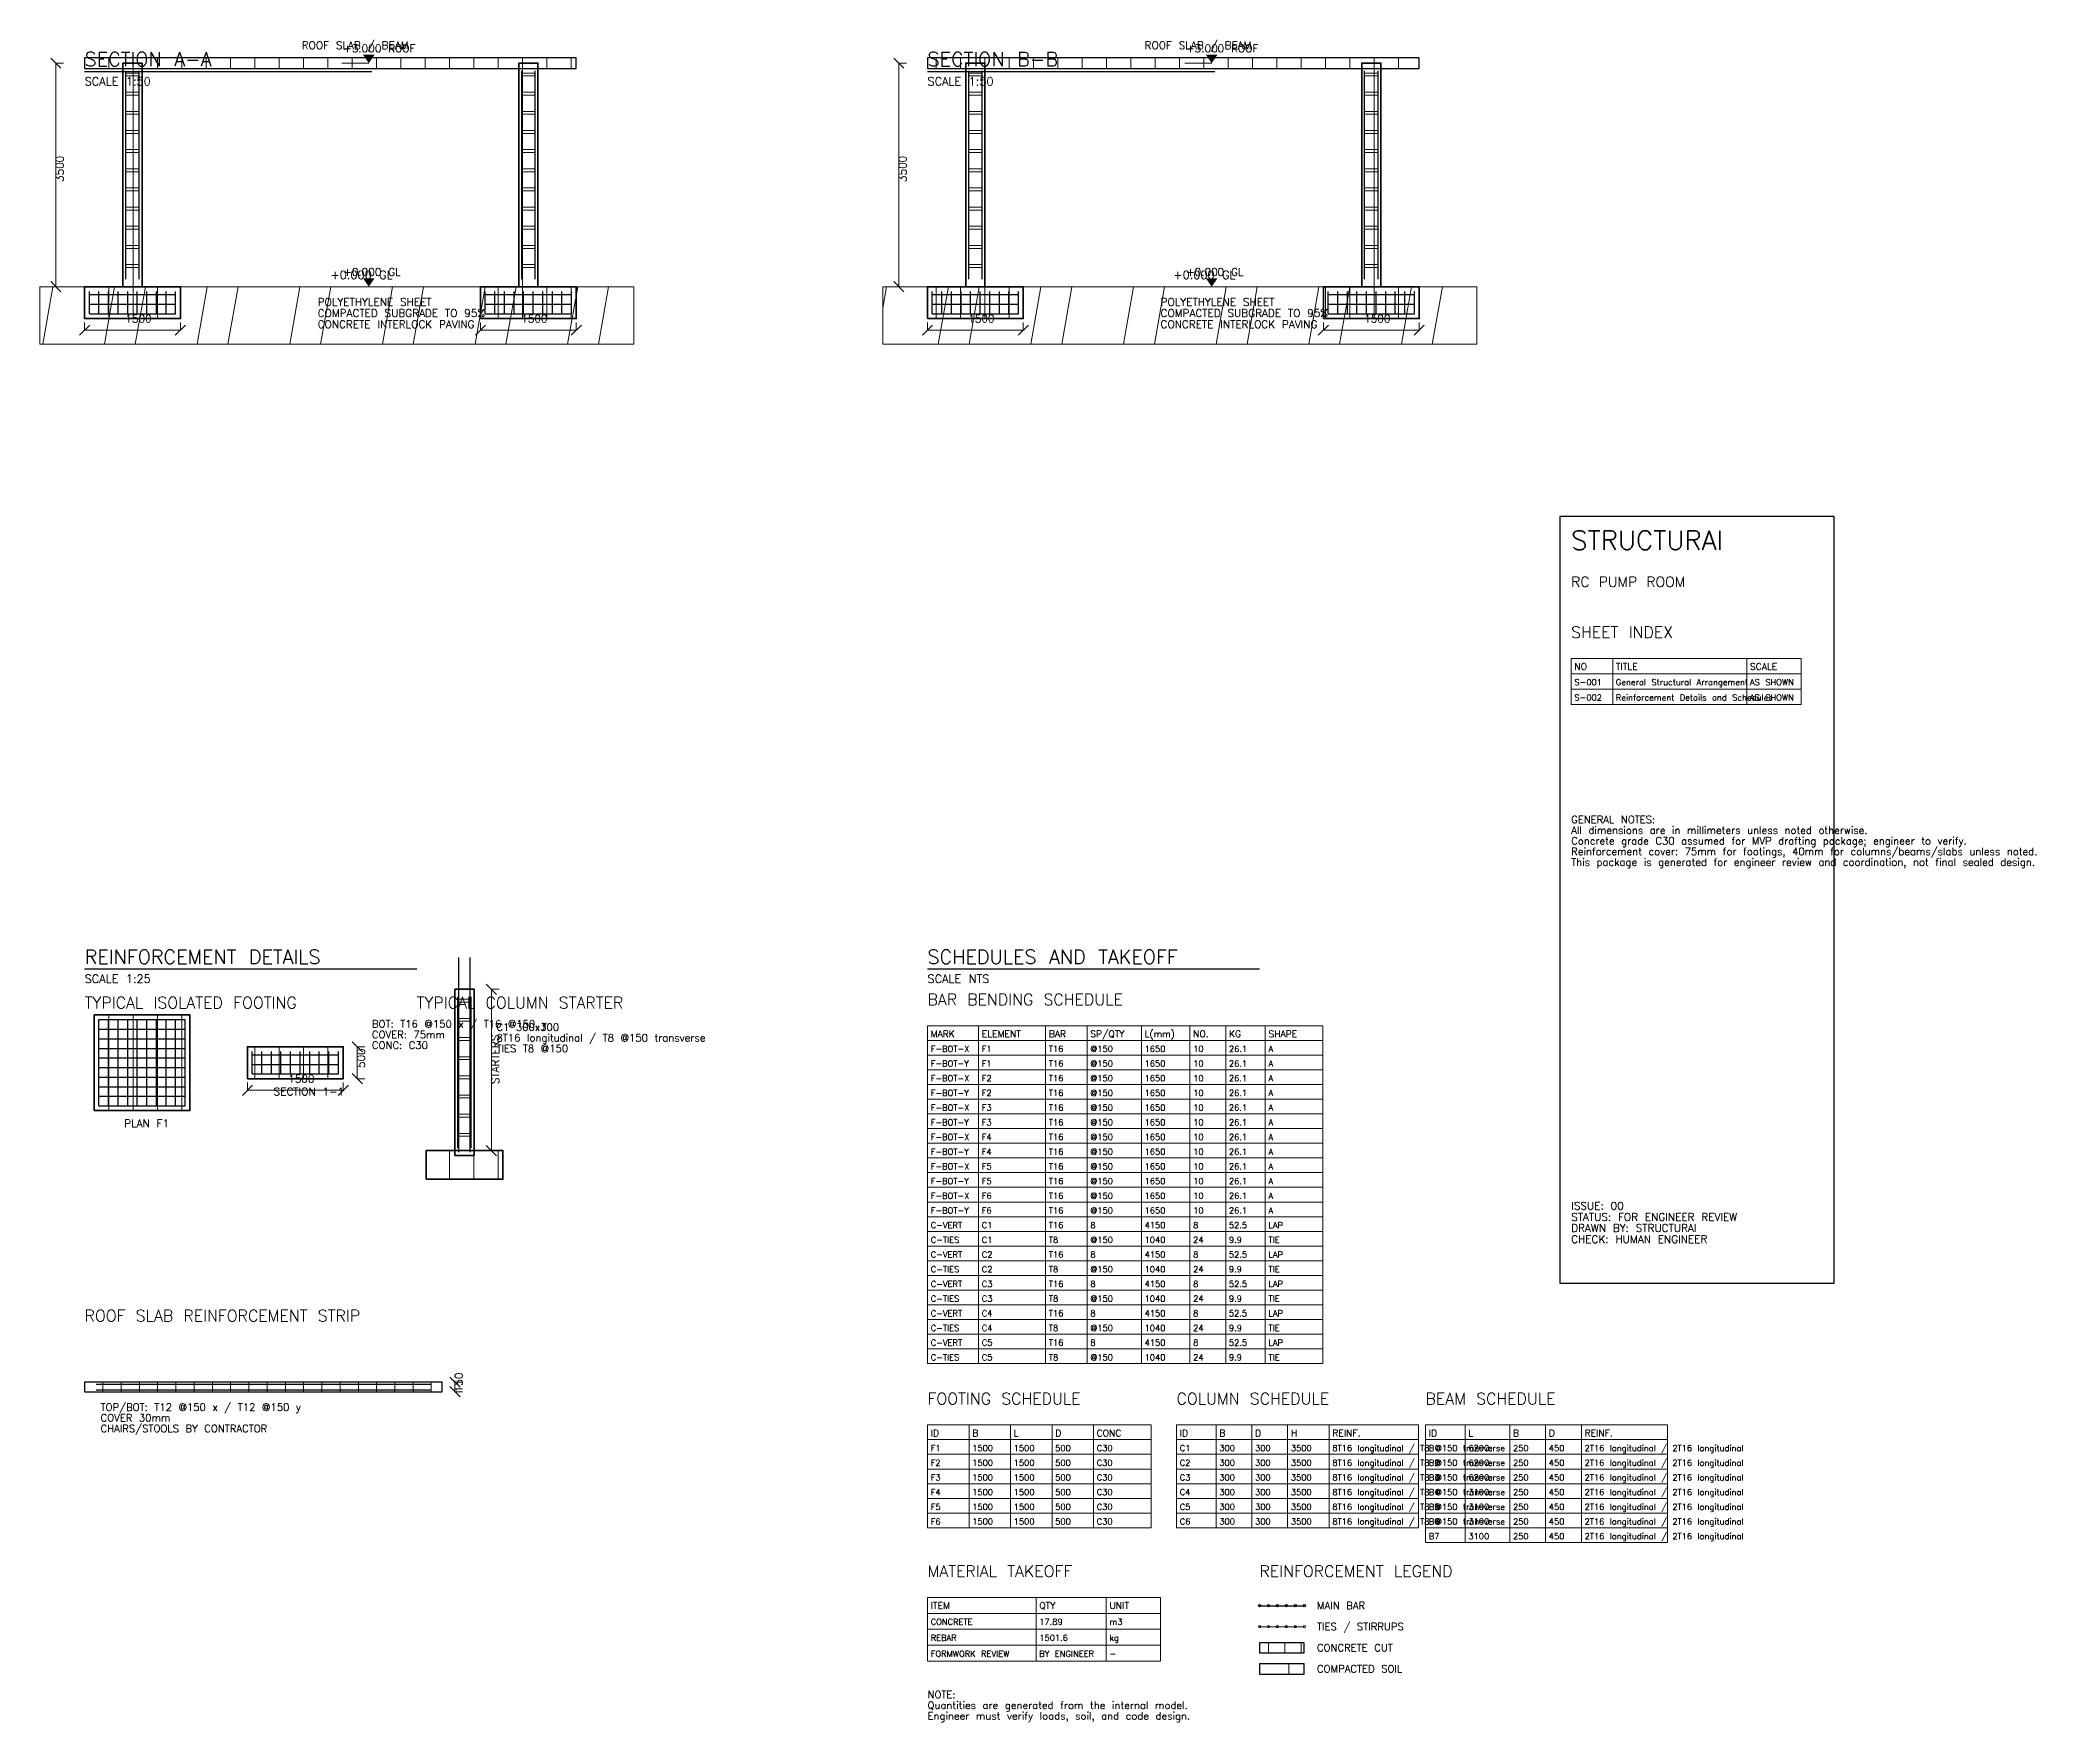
# Model space of a CAD drawing. Header units: millimetres. Extents: x -1230 to 30560, y -36272 to 11660.
# Drawn here: x -700 to 30560, y -36272 to -9937 of the extents above; entities that cross this region are included whole.
import ezdxf

# ---------------------------------------------------------------- set-up
doc = ezdxf.new("R2010")
doc.units = ezdxf.units.MM
for name, color, linetype, lineweight in [('SAI-A-BORDER', 7, 'Continuous', 25), ('SAI-A-DIMS', 6, 'Continuous', 13), ('SAI-A-TEXT', 4, 'Continuous', 13), ('SAI-A-TITLE', 6, 'Continuous', 30), ('SAI-H-CONCRETE', 8, 'Continuous', 13), ('SAI-H-SOIL', 8, 'Continuous', 13), ('SAI-S-CONCRETE-CUT', 1, 'Continuous', 40), ('SAI-S-FOOTING', 2, 'Continuous', 35), ('SAI-S-REBAR', 1, 'Continuous', 25), ('SAI-S-SLAB', 4, 'Continuous', 25), ('SAI-S-TIES', 3, 'Continuous', 20), ('SAI-SCHEDULE', 4, 'Continuous', 13), ('SAI-X-REFERENCE', 9, 'Continuous', 13)]:
    doc.layers.add(name, color=color, linetype=linetype, lineweight=lineweight)
doc.styles.add('SAI-STANDARD', font='txt.shx')

msp = doc.modelspace()

# ---------------------------------------------------------------- hatches: boundary and pattern name
at = {"layer": 'SAI-A-TEXT'}
h = msp.add_hatch(color=4, dxfattribs=at)
h.dxf.hatch_style = 1
h.paths.add_polyline_path([(4450, -10300), (4540, -10170), (4360, -10170)])
h = msp.add_hatch(color=4, dxfattribs=at)
h.dxf.hatch_style = 1
h.paths.add_polyline_path([(17650, -10300), (17740, -10170), (17560, -10170)])
h = msp.add_hatch(color=4, dxfattribs=at)
h.dxf.hatch_style = 1
h.paths.add_polyline_path([(4450, -13800), (4540, -13670), (4360, -13670)])
h = msp.add_hatch(color=4, dxfattribs=at)
h.dxf.hatch_style = 1
h.paths.add_polyline_path([(17650, -13800), (17740, -13670), (17560, -13670)])
at = {"layer": 'SAI-H-CONCRETE'}
h = msp.add_hatch(dxfattribs=at)
h.set_pattern_fill('ANSI31', scale=120, angle=45)
h.paths.add_polyline_path([(0, -10385), (7700, -10385), (7700, -10215), (0, -10215)])
h = msp.add_hatch(dxfattribs=at)
h.set_pattern_fill('ANSI31', scale=120, angle=45)
h.paths.add_polyline_path([(600, -13800), (900, -13800), (900, -10300), (600, -10300)])
h = msp.add_hatch(dxfattribs=at)
h.set_pattern_fill('ANSI31', scale=120, angle=45)
h.paths.add_polyline_path([(6800, -13800), (7100, -13800), (7100, -10300), (6800, -10300)])
h = msp.add_hatch(dxfattribs=at)
h.set_pattern_fill('ANSI31', scale=120, angle=45)
h.paths.add_polyline_path([(13200, -10385), (20900, -10385), (20900, -10215), (13200, -10215)])
h = msp.add_hatch(dxfattribs=at)
h.set_pattern_fill('ANSI31', scale=120, angle=45)
h.paths.add_polyline_path([(13800, -13800), (14100, -13800), (14100, -10300), (13800, -10300)])
h = msp.add_hatch(dxfattribs=at)
h.set_pattern_fill('ANSI31', scale=120, angle=45)
h.paths.add_polyline_path([(20000, -13800), (20300, -13800), (20300, -10300), (20000, -10300)])
h = msp.add_hatch(dxfattribs=at)
h.set_pattern_fill('ANSI31', scale=120, angle=45)
h.paths.add_polyline_path([(0, -14300), (1500, -14300), (1500, -13800), (0, -13800)])
h = msp.add_hatch(dxfattribs=at)
h.set_pattern_fill('ANSI31', scale=120, angle=45)
h.paths.add_polyline_path([(6200, -14300), (7700, -14300), (7700, -13800), (6200, -13800)])
h = msp.add_hatch(dxfattribs=at)
h.set_pattern_fill('ANSI31', scale=120, angle=45)
h.paths.add_polyline_path([(13200, -14300), (14700, -14300), (14700, -13800), (13200, -13800)])
h = msp.add_hatch(dxfattribs=at)
h.set_pattern_fill('ANSI31', scale=120, angle=45)
h.paths.add_polyline_path([(19400, -14300), (20900, -14300), (20900, -13800), (19400, -13800)])
h = msp.add_hatch(dxfattribs=at)
h.set_pattern_fill('ANSI31', scale=120, angle=45)
h.paths.add_polyline_path([(5800, -27400), (6100, -27400), (6100, -24800), (5800, -24800)])
h = msp.add_hatch(dxfattribs=at)
h.set_pattern_fill('ANSI31', scale=120, angle=45)
h.paths.add_polyline_path([(150, -26700), (1650, -26700), (1650, -25200), (150, -25200)])
h = msp.add_hatch(dxfattribs=at)
h.set_pattern_fill('ANSI31', scale=120, angle=45)
h.paths.add_polyline_path([(2550, -26200), (4050, -26200), (4050, -25700), (2550, -25700)])
h = msp.add_hatch(dxfattribs=at)
h.set_pattern_fill('ANSI31', scale=120, angle=45)
h.paths.add_polyline_path([(5350, -27775), (6550, -27775), (6550, -27325), (5350, -27325)])
h = msp.add_hatch(dxfattribs=at)
h.set_pattern_fill('ANSI31', scale=90, angle=45)
h.paths.add_polyline_path([(0, -31100), (5600, -31100), (5600, -30950), (0, -30950)])
h = msp.add_hatch(dxfattribs=at)
h.set_pattern_fill('ANSI31', scale=80, angle=45)
h.paths.add_polyline_path([(18400, -35190), (19100, -35190), (19100, -35030), (18400, -35030)])
at = {"layer": 'SAI-H-SOIL'}
h = msp.add_hatch(dxfattribs=at)
h.set_pattern_fill('ANSI32', scale=150, angle=35)
h.paths.add_polyline_path([(-700, -14700), (8600, -14700), (8600, -13800), (-700, -13800)])
h = msp.add_hatch(dxfattribs=at)
h.set_pattern_fill('ANSI32', scale=150, angle=35)
h.paths.add_polyline_path([(12500, -14700), (21800, -14700), (21800, -13800), (12500, -13800)])
h = msp.add_hatch(dxfattribs=at)
h.set_pattern_fill('ANSI32', scale=90, angle=45)
h.paths.add_polyline_path([(18400, -35520), (19100, -35520), (19100, -35360), (18400, -35360)])

# ---------------------------------------------------------------- linework, layer by layer
at = {"layer": 'SAI-A-BORDER'}
for points in [[(23100, -29400), (27400, -29400), (27400, -17400), (23100, -17400), (23100, -29400)], [(18400, -35190), (19100, -35190), (19100, -35030), (18400, -35030), (18400, -35190)], [(18400, -35520), (19100, -35520), (19100, -35360), (18400, -35360), (18400, -35520)]]:
    msp.add_lwpolyline(points, dxfattribs=at)
at = {"layer": 'SAI-A-DIMS'}
for p, q in [((-530, -10220), (-370, -10380)), ((-450, -13800), (-450, -10300)), ((-450, -10300), (-330, -10300)), ((12670, -10220), (12830, -10380)), ((12750, -13800), (12750, -10300)), ((12750, -10300), (12870, -10300)), ((-530, -13720), (-370, -13880)), ((12670, -13720), (12830, -13880)), ((-450, -13800), (-330, -13800)), ((12750, -13800), (12870, -13800)), ((0, -14480), (0, -14360)), ((1500, -14480), (1500, -14360)), ((6200, -14480), (6200, -14360)), ((7700, -14480), (7700, -14360)), ((13200, -14480), (13200, -14360)), ((14700, -14480), (14700, -14360)), ((19400, -14480), (19400, -14360)), ((20900, -14480), (20900, -14360)), ((-80, -14560), (80, -14400)), ((0, -14480), (1500, -14480)), ((1420, -14560), (1580, -14400)), ((6120, -14560), (6280, -14400)), ((6200, -14480), (7700, -14480)), ((7620, -14560), (7780, -14400)), ((13120, -14560), (13280, -14400)), ((13200, -14480), (14700, -14480)), ((14620, -14560), (14780, -14400)), ((19320, -14560), (19480, -14400)), ((19400, -14480), (20900, -14480)), ((20820, -14560), (20980, -14400)), ((6290, -24720), (6450, -24880)), ((6370, -27325), (6370, -24800)), ((6370, -24800), (6490, -24800)), ((4190, -25620), (4350, -25780)), ((4270, -26200), (4270, -25700)), ((4270, -25700), (4390, -25700)), ((4190, -26120), (4350, -26280)), ((4270, -26200), (4390, -26200)), ((2470, -26460), (2630, -26300)), ((2550, -26380), (2550, -26260)), ((2550, -26380), (4050, -26380)), ((3970, -26460), (4130, -26300)), ((4050, -26380), (4050, -26260)), ((6290, -27245), (6450, -27405)), ((6370, -27325), (6490, -27325)), ((5720, -30870), (5880, -31030)), ((5720, -31020), (5880, -31180)), ((5800, -31100), (5800, -30950)), ((5800, -30950), (5920, -30950)), ((5800, -31100), (5920, -31100))]:
    msp.add_line(p, q, dxfattribs=at)
at = {"layer": 'SAI-A-TEXT'}
for p, q in [((4030, -10300), (4450, -10300)), ((17230, -10300), (17650, -10300)), ((-700, -13800), (8600, -13800)), ((4030, -13800), (4450, -13800)), ((12500, -13800), (21800, -13800)), ((17230, -13800), (17650, -13800))]:
    msp.add_line(p, q, dxfattribs=at)
at = {"layer": 'SAI-A-TITLE'}
for p, q in [((0, -10430), (4500, -10430)), ((13200, -10430), (17700, -10430)), ((0, -24480), (5200, -24480)), ((13200, -24480), (18400, -24480))]:
    msp.add_line(p, q, dxfattribs=at)
at = {"layer": 'SAI-S-CONCRETE-CUT'}
for points in [[(600, -13800), (900, -13800), (900, -10300), (600, -10300), (600, -13800)], [(6800, -13800), (7100, -13800), (7100, -10300), (6800, -10300), (6800, -13800)], [(13800, -13800), (14100, -13800), (14100, -10300), (13800, -10300), (13800, -13800)], [(20000, -13800), (20300, -13800), (20300, -10300), (20000, -10300), (20000, -13800)], [(5800, -27400), (6100, -27400), (6100, -24800), (5800, -24800), (5800, -27400)]]:
    msp.add_lwpolyline(points, dxfattribs=at)
at = {"layer": 'SAI-S-FOOTING'}
for points in [[(0, -14300), (1500, -14300), (1500, -13800), (0, -13800), (0, -14300)], [(6200, -14300), (7700, -14300), (7700, -13800), (6200, -13800), (6200, -14300)], [(13200, -14300), (14700, -14300), (14700, -13800), (13200, -13800), (13200, -14300)], [(19400, -14300), (20900, -14300), (20900, -13800), (19400, -13800), (19400, -14300)], [(150, -26700), (1650, -26700), (1650, -25200), (150, -25200), (150, -26700)], [(2550, -26200), (4050, -26200), (4050, -25700), (2550, -25700), (2550, -26200)], [(5350, -27775), (6550, -27775), (6550, -27325), (5350, -27325), (5350, -27775)]]:
    msp.add_lwpolyline(points, dxfattribs=at)
at = {"layer": 'SAI-S-REBAR'}
for p, q in [((645, -13680), (645, -10420)), ((855, -13680), (855, -10420)), ((6845, -13680), (6845, -10420)), ((7055, -13680), (7055, -10420)), ((13845, -13680), (13845, -10420)), ((14055, -13680), (14055, -10420)), ((20045, -13680), (20045, -10420)), ((20255, -13680), (20255, -10420)), ((75, -14225), (75, -13875)), ((75, -13925), (1425, -13925)), ((225, -14225), (225, -13875)), ((375, -14225), (375, -13875)), ((525, -14225), (525, -13875)), ((675, -14225), (675, -13875)), ((825, -14225), (825, -13875)), ((975, -14225), (975, -13875)), ((1125, -14225), (1125, -13875)), ((1275, -14225), (1275, -13875)), ((1425, -14225), (1425, -13875)), ((6275, -14225), (6275, -13875)), ((6275, -13925), (7625, -13925)), ((6425, -14225), (6425, -13875)), ((6575, -14225), (6575, -13875)), ((6725, -14225), (6725, -13875)), ((6875, -14225), (6875, -13875)), ((7025, -14225), (7025, -13875)), ((7175, -14225), (7175, -13875)), ((7325, -14225), (7325, -13875)), ((7475, -14225), (7475, -13875)), ((7625, -14225), (7625, -13875)), ((13275, -14225), (13275, -13875)), ((13275, -13925), (14625, -13925)), ((13425, -14225), (13425, -13875)), ((13575, -14225), (13575, -13875)), ((13725, -14225), (13725, -13875)), ((13875, -14225), (13875, -13875)), ((14025, -14225), (14025, -13875)), ((14175, -14225), (14175, -13875)), ((14325, -14225), (14325, -13875)), ((14475, -14225), (14475, -13875)), ((14625, -14225), (14625, -13875)), ((19475, -14225), (19475, -13875)), ((19475, -13925), (20825, -13925)), ((19625, -14225), (19625, -13875)), ((19775, -14225), (19775, -13875)), ((19925, -14225), (19925, -13875)), ((20075, -14225), (20075, -13875)), ((20225, -14225), (20225, -13875)), ((20375, -14225), (20375, -13875)), ((20525, -14225), (20525, -13875)), ((20675, -14225), (20675, -13875)), ((20825, -14225), (20825, -13875)), ((75, -14075), (1425, -14075)), ((75, -14225), (1425, -14225)), ((6275, -14075), (7625, -14075)), ((6275, -14225), (7625, -14225)), ((13275, -14075), (14625, -14075)), ((13275, -14225), (14625, -14225)), ((19475, -14075), (20825, -14075)), ((19475, -14225), (20825, -14225)), ((5860, -27350), (5860, -24300)), ((6040, -27350), (6040, -24300)), ((5845, -27280), (5845, -24920)), ((6055, -27280), (6055, -24920)), ((225, -25275), (1575, -25275)), ((225, -26625), (225, -25275)), ((375, -26625), (375, -25275)), ((525, -26625), (525, -25275)), ((675, -26625), (675, -25275)), ((825, -26625), (825, -25275)), ((975, -26625), (975, -25275)), ((1125, -26625), (1125, -25275)), ((1275, -26625), (1275, -25275)), ((1425, -26625), (1425, -25275)), ((1575, -26625), (1575, -25275)), ((225, -25425), (1575, -25425)), ((225, -25575), (1575, -25575)), ((225, -25725), (1575, -25725)), ((225, -25875), (1575, -25875)), ((2625, -26125), (2625, -25775)), ((2625, -25825), (3975, -25825)), ((2775, -26125), (2775, -25775)), ((2925, -26125), (2925, -25775)), ((3075, -26125), (3075, -25775)), ((3225, -26125), (3225, -25775)), ((3375, -26125), (3375, -25775)), ((3525, -26125), (3525, -25775)), ((3675, -26125), (3675, -25775)), ((3825, -26125), (3825, -25775)), ((3975, -26125), (3975, -25775)), ((225, -26025), (1575, -26025)), ((225, -26175), (1575, -26175)), ((2625, -25975), (3975, -25975)), ((2625, -26125), (3975, -26125)), ((225, -26325), (1575, -26325)), ((225, -26475), (1575, -26475)), ((225, -26625), (1575, -26625)), ((180, -30980), (5420, -30980)), ((180, -31070), (5420, -31070)), ((18400, -34450), (19100, -34450))]:
    msp.add_line(p, q, dxfattribs=at)
for centre in [(18400, -34450), (18540, -34450), (18680, -34450), (18820, -34450), (18960, -34450), (19100, -34450)]:
    msp.add_circle(centre, 18, dxfattribs=at)
at = {"layer": 'SAI-S-SLAB'}
for points in [[(0, -10385), (7700, -10385), (7700, -10215), (0, -10215), (0, -10385)], [(13200, -10385), (20900, -10385), (20900, -10215), (13200, -10215), (13200, -10385)], [(0, -31100), (5600, -31100), (5600, -30950), (0, -30950), (0, -31100)]]:
    msp.add_lwpolyline(points, dxfattribs=at)
at = {"layer": 'SAI-S-TIES'}
msp.add_line((18400, -34780), (19100, -34780), dxfattribs=at)
for points in [[(645, -10500), (855, -10500), (855, -10455), (645, -10455), (645, -10500)], [(6845, -10500), (7055, -10500), (7055, -10455), (6845, -10455), (6845, -10500)], [(13845, -10500), (14055, -10500), (14055, -10455), (13845, -10455), (13845, -10500)], [(20045, -10500), (20255, -10500), (20255, -10455), (20045, -10455), (20045, -10500)], [(645, -10800), (855, -10800), (855, -10755), (645, -10755), (645, -10800)], [(6845, -10800), (7055, -10800), (7055, -10755), (6845, -10755), (6845, -10800)], [(13845, -10800), (14055, -10800), (14055, -10755), (13845, -10755), (13845, -10800)], [(20045, -10800), (20255, -10800), (20255, -10755), (20045, -10755), (20045, -10800)], [(645, -11100), (855, -11100), (855, -11055), (645, -11055), (645, -11100)], [(6845, -11100), (7055, -11100), (7055, -11055), (6845, -11055), (6845, -11100)], [(13845, -11100), (14055, -11100), (14055, -11055), (13845, -11055), (13845, -11100)], [(20045, -11100), (20255, -11100), (20255, -11055), (20045, -11055), (20045, -11100)], [(645, -11400), (855, -11400), (855, -11355), (645, -11355), (645, -11400)], [(6845, -11400), (7055, -11400), (7055, -11355), (6845, -11355), (6845, -11400)], [(13845, -11400), (14055, -11400), (14055, -11355), (13845, -11355), (13845, -11400)], [(20045, -11400), (20255, -11400), (20255, -11355), (20045, -11355), (20045, -11400)], [(645, -11700), (855, -11700), (855, -11655), (645, -11655), (645, -11700)], [(6845, -11700), (7055, -11700), (7055, -11655), (6845, -11655), (6845, -11700)], [(13845, -11700), (14055, -11700), (14055, -11655), (13845, -11655), (13845, -11700)], [(20045, -11700), (20255, -11700), (20255, -11655), (20045, -11655), (20045, -11700)], [(645, -12000), (855, -12000), (855, -11955), (645, -11955), (645, -12000)], [(6845, -12000), (7055, -12000), (7055, -11955), (6845, -11955), (6845, -12000)], [(13845, -12000), (14055, -12000), (14055, -11955), (13845, -11955), (13845, -12000)], [(20045, -12000), (20255, -12000), (20255, -11955), (20045, -11955), (20045, -12000)], [(645, -12300), (855, -12300), (855, -12255), (645, -12255), (645, -12300)], [(6845, -12300), (7055, -12300), (7055, -12255), (6845, -12255), (6845, -12300)], [(13845, -12300), (14055, -12300), (14055, -12255), (13845, -12255), (13845, -12300)], [(20045, -12300), (20255, -12300), (20255, -12255), (20045, -12255), (20045, -12300)], [(645, -12600), (855, -12600), (855, -12555), (645, -12555), (645, -12600)], [(6845, -12600), (7055, -12600), (7055, -12555), (6845, -12555), (6845, -12600)], [(13845, -12600), (14055, -12600), (14055, -12555), (13845, -12555), (13845, -12600)], [(20045, -12600), (20255, -12600), (20255, -12555), (20045, -12555), (20045, -12600)], [(645, -12900), (855, -12900), (855, -12855), (645, -12855), (645, -12900)], [(6845, -12900), (7055, -12900), (7055, -12855), (6845, -12855), (6845, -12900)], [(13845, -12900), (14055, -12900), (14055, -12855), (13845, -12855), (13845, -12900)], [(20045, -12900), (20255, -12900), (20255, -12855), (20045, -12855), (20045, -12900)], [(645, -13200), (855, -13200), (855, -13155), (645, -13155), (645, -13200)], [(6845, -13200), (7055, -13200), (7055, -13155), (6845, -13155), (6845, -13200)], [(13845, -13200), (14055, -13200), (14055, -13155), (13845, -13155), (13845, -13200)], [(20045, -13200), (20255, -13200), (20255, -13155), (20045, -13155), (20045, -13200)], [(645, -13500), (855, -13500), (855, -13455), (645, -13455), (645, -13500)], [(6845, -13500), (7055, -13500), (7055, -13455), (6845, -13455), (6845, -13500)], [(13845, -13500), (14055, -13500), (14055, -13455), (13845, -13455), (13845, -13500)], [(20045, -13500), (20255, -13500), (20255, -13455), (20045, -13455), (20045, -13500)], [(5845, -25000), (6055, -25000), (6055, -24955), (5845, -24955), (5845, -25000)], [(5845, -25300), (6055, -25300), (6055, -25255), (5845, -25255), (5845, -25300)], [(5845, -25600), (6055, -25600), (6055, -25555), (5845, -25555), (5845, -25600)], [(5845, -25900), (6055, -25900), (6055, -25855), (5845, -25855), (5845, -25900)], [(5845, -26200), (6055, -26200), (6055, -26155), (5845, -26155), (5845, -26200)], [(5845, -26500), (6055, -26500), (6055, -26455), (5845, -26455), (5845, -26500)], [(5845, -26800), (6055, -26800), (6055, -26755), (5845, -26755), (5845, -26800)], [(5845, -27100), (6055, -27100), (6055, -27055), (5845, -27055), (5845, -27100)]]:
    msp.add_lwpolyline(points, dxfattribs=at)
for centre in [(18400, -34780), (18540, -34780), (18680, -34780), (18820, -34780), (18960, -34780), (19100, -34780)]:
    msp.add_circle(centre, 18, dxfattribs=at)
at = {"layer": 'SAI-SCHEDULE'}
for p, q in [((23280, -19620), (23280, -20340)), ((23930, -19620), (23930, -20340)), ((26030, -19620), (26030, -20340)), ((26880, -19620), (26880, -20340)), ((23280, -19860), (26880, -19860)), ((23280, -20100), (26880, -20100)), ((23280, -20340), (26880, -20340)), ((13200, -25370), (13200, -30660)), ((13200, -25600), (19390, -25600)), ((14000, -25370), (14000, -30660)), ((15050, -25370), (15050, -30660)), ((15700, -25370), (15700, -30660)), ((16550, -25370), (16550, -30660)), ((17310, -25370), (17310, -30660)), ((17870, -25370), (17870, -30660)), ((18490, -25370), (18490, -30660)), ((19390, -25370), (19390, -30660)), ((13200, -25830), (19390, -25830)), ((13200, -26060), (19390, -26060)), ((13200, -26290), (19390, -26290)), ((13200, -26520), (19390, -26520)), ((13200, -26750), (19390, -26750)), ((13200, -26980), (19390, -26980)), ((13200, -27210), (19390, -27210)), ((13200, -27440), (19390, -27440)), ((13200, -27670), (19390, -27670)), ((13200, -27900), (19390, -27900)), ((13200, -28130), (19390, -28130)), ((13200, -28360), (19390, -28360)), ((13200, -28590), (19390, -28590)), ((13200, -28820), (19390, -28820)), ((13200, -29050), (19390, -29050)), ((13200, -29280), (19390, -29280)), ((13200, -29510), (19390, -29510)), ((13200, -29740), (19390, -29740)), ((13200, -29970), (19390, -29970)), ((13200, -30200), (19390, -30200)), ((13200, -30430), (19390, -30430)), ((13200, -30660), (19390, -30660)), ((13200, -31620), (13200, -33230)), ((13200, -31850), (16700, -31850)), ((13850, -31620), (13850, -33230)), ((14500, -31620), (14500, -33230)), ((15150, -31620), (15150, -33230)), ((15800, -31620), (15800, -33230)), ((16700, -31620), (16700, -33230)), ((17100, -31620), (17100, -33230)), ((17100, -31850), (20890, -31850)), ((17720, -31620), (17720, -33230)), ((18280, -31620), (18280, -33230)), ((18840, -31620), (18840, -33230)), ((19490, -31620), (19490, -33230)), ((20890, -31620), (20890, -33230)), ((21000, -31620), (21000, -33460)), ((21000, -31850), (24790, -31850)), ((21620, -31620), (21620, -33460)), ((22320, -31620), (22320, -33460)), ((22880, -31620), (22880, -33460)), ((23440, -31620), (23440, -33460)), ((24790, -31620), (24790, -33460)), ((13200, -32080), (16700, -32080)), ((17100, -32080), (20890, -32080)), ((21000, -32080), (24790, -32080)), ((13200, -32310), (16700, -32310)), ((17100, -32310), (20890, -32310)), ((21000, -32310), (24790, -32310)), ((13200, -32540), (16700, -32540)), ((13200, -32770), (16700, -32770)), ((17100, -32540), (20890, -32540)), ((17100, -32770), (20890, -32770)), ((21000, -32540), (24790, -32540)), ((21000, -32770), (24790, -32770)), ((13200, -33000), (16700, -33000)), ((17100, -33000), (20890, -33000)), ((21000, -33000), (24790, -33000)), ((13200, -33230), (16700, -33230)), ((17100, -33230), (20890, -33230)), ((21000, -33230), (24790, -33230)), ((21000, -33460), (24790, -33460)), ((13200, -34320), (13200, -35320)), ((14900, -34320), (14900, -35320)), ((16000, -34320), (16000, -35320)), ((16850, -34320), (16850, -35320)), ((13200, -34570), (16850, -34570)), ((13200, -34820), (16850, -34820)), ((13200, -35070), (16850, -35070)), ((13200, -35320), (16850, -35320))]:
    msp.add_line(p, q, dxfattribs=at)
for points in [[(23280, -19620), (26880, -19620), (26880, -19860), (23280, -19860), (23280, -19620)], [(13200, -25370), (19390, -25370), (19390, -25600), (13200, -25600), (13200, -25370)], [(13200, -31620), (16700, -31620), (16700, -31850), (13200, -31850), (13200, -31620)], [(17100, -31620), (20890, -31620), (20890, -31850), (17100, -31850), (17100, -31620)], [(21000, -31620), (24790, -31620), (24790, -31850), (21000, -31850), (21000, -31620)], [(13200, -34320), (16850, -34320), (16850, -34570), (13200, -34570), (13200, -34320)]]:
    msp.add_lwpolyline(points, dxfattribs=at)
at = {"layer": 'SAI-X-REFERENCE'}
for points in [[(-700, -14700), (8600, -14700), (8600, -13800), (-700, -13800), (-700, -14700)], [(12500, -14700), (21800, -14700), (21800, -13800), (12500, -13800), (12500, -14700)]]:
    msp.add_lwpolyline(points, dxfattribs=at)

# ---------------------------------------------------------------- texts
at = {"layer": 'SAI-A-DIMS', "style": 'SAI-STANDARD'}
for s, p in [('3500', (-330, -12162)), ('3500', (12870, -12162)), ('STARTERS', (6490, -26286)), ('500', (4390, -26034)), ('150', (5920, -31109))]:
    msp.add_text(s, height=120, rotation=90, dxfattribs=at).set_placement(p)
for p in [(638, -14360), (6838, -14360), (13838, -14360), (20038, -14360), (3188, -26260)]:
    msp.add_text('1500', height=120, dxfattribs=at).set_placement(p)
at = {"layer": 'SAI-A-TEXT', "style": 'SAI-STANDARD'}
for s, height, p in [('ROOF SLAB / BEAM', 120, (3400, -10080)), ('ROOF SLAB / BEAM', 120, (16600, -10080)), ('+3.000 ROOF', 120, (4050, -10130)), ('+3.000 ROOF', 120, (17250, -10130)), ('SCALE 1:50', 130, (0, -10650)), ('SCALE 1:50', 130, (13200, -10650)), ('+0.000 GL', 130, (3850, -13680)), ('+0.000 GL', 120, (4050, -13630)), ('+0.000 GL', 130, (17050, -13680)), ('+0.000 GL', 120, (17250, -13630)), ('POLYETHYLENE SHEET', 120, (3650, -14100)), ('POLYETHYLENE SHEET', 120, (16850, -14100)), ('COMPACTED SUBGRADE TO 95%', 120, (3650, -14274)), ('CONCRETE INTERLOCK PAVING', 120, (3650, -14448)), ('COMPACTED SUBGRADE TO 95%', 120, (16850, -14274)), ('CONCRETE INTERLOCK PAVING', 120, (16850, -14448)), ('RC PUMP ROOM', 160, (23280, -18500)), ('GENERAL NOTES:', 115, (23280, -22200)), ('All dimensions are in millimeters unless noted otherwise.', 115, (23280, -22367)), ('Concrete grade C30 assumed for MVP drafting package; engineer to verify.', 115, (23280, -22534)), ('This package is generated for engineer review and coordination, not final sealed design.', 115, (23280, -22867)), ('Reinforcement cover: 75mm for footings, 40mm for columns/beams/slabs unless noted.', 115, (23280, -22700)), ('SCALE 1:25', 130, (0, -24700)), ('SCALE NTS', 130, (13200, -24700)), ('BOT: T16 @150 x / T16 @150 y', 115, (4500, -25400)), ('COVER: 75mm', 115, (4500, -25567)), ('CONC: C30', 115, (4500, -25734)), ('C1 300x300', 115, (6450, -25450)), ('8T16 longitudinal / T8 @150 transverse', 115, (6450, -25617)), ('TIES T8 @150', 115, (6450, -25784)), ('SECTION 1-1', 120, (2960, -26460)), ('PLAN F1', 120, (620, -26960)), ('ISSUE: 00', 120, (23280, -28250)), ('STATUS: FOR ENGINEER REVIEW', 120, (23280, -28424)), ('CHECK: HUMAN ENGINEER', 120, (23280, -28772)), ('DRAWN BY: STRUCTURAI', 120, (23280, -28598)), ('TOP/BOT: T12 @150 x / T12 @150 y', 115, (250, -31400)), ('COVER 30mm', 115, (250, -31567)), ('CHAIRS/STOOLS BY CONTRACTOR', 115, (250, -31734)), ('TIES / STIRRUPS', 115, (19300, -34835)), ('MAIN BAR', 115, (19300, -34505)), ('CONCRETE CUT', 115, (19300, -35165)), ('COMPACTED SOIL', 115, (19300, -35495)), ('Quantities are generated from the internal model.', 115, (13200, -36067)), ('NOTE:', 115, (13200, -35900)), ('Engineer must verify loads, soil, and code design.', 115, (13200, -36234))]:
    msp.add_text(s, height=height, dxfattribs=at).set_placement(p)
at = {"layer": 'SAI-A-TITLE', "style": 'SAI-STANDARD'}
for s, height, p in [('SECTION A-A', 220, (0, -10350)), ('SECTION B-B', 220, (13200, -10350)), ('STRUCTURAI', 300, (23280, -17920)), ('SHEET INDEX', 180, (23280, -19300)), ('REINFORCEMENT DETAILS', 220, (0, -24400)), ('SCHEDULES AND TAKEOFF', 220, (13200, -24400)), ('TYPICAL ISOLATED FOOTING', 180, (0, -25100)), ('TYPICAL COLUMN STARTER', 180, (5200, -25100)), ('BAR BENDING SCHEDULE', 180, (13200, -25050)), ('ROOF SLAB REINFORCEMENT STRIP', 180, (0, -30000)), ('FOOTING SCHEDULE', 180, (13200, -31300)), ('COLUMN SCHEDULE', 180, (17100, -31300)), ('BEAM SCHEDULE', 180, (21000, -31300)), ('MATERIAL TAKEOFF', 180, (13200, -34000)), ('REINFORCEMENT LEGEND', 180, (18400, -34000))]:
    msp.add_text(s, height=height, dxfattribs=at).set_placement(p)
at = {"layer": 'SAI-SCHEDULE', "style": 'SAI-STANDARD'}
for s, height, p in [('S-001', 95, (23330, -20040)), ('NO', 105, (23330, -19800)), ('TITLE', 105, (23980, -19800)), ('General Structural Arrangement', 95, (23980, -20040)), ('AS SHOWN', 95, (26080, -20040)), ('SCALE', 105, (26080, -19800)), ('S-002', 95, (23330, -20280)), ('Reinforcement Details and Schedules', 95, (23980, -20280)), ('AS SHOWN', 95, (26080, -20280)), ('MARK', 105, (13250, -25550)), ('ELEMENT', 105, (14050, -25550)), ('BAR', 105, (15100, -25550)), ('SP/QTY', 105, (15750, -25550)), ('L(mm)', 105, (16600, -25550)), ('NO.', 105, (17360, -25550)), ('KG', 105, (17920, -25550)), ('SHAPE', 105, (18540, -25550)), ('F-BOT-X', 95, (13250, -25780)), ('F-BOT-Y', 95, (13250, -26010)), ('F1', 95, (14050, -25780)), ('F1', 95, (14050, -26010)), ('T16', 95, (15100, -25780)), ('T16', 95, (15100, -26010)), ('@150', 95, (15750, -25780)), ('@150', 95, (15750, -26010)), ('1650', 95, (16600, -25780)), ('1650', 95, (16600, -26010)), ('10', 95, (17360, -25780)), ('10', 95, (17360, -26010)), ('26.1', 95, (17920, -25780)), ('26.1', 95, (17920, -26010)), ('A', 95, (18540, -25780)), ('A', 95, (18540, -26010)), ('F-BOT-X', 95, (13250, -26240)), ('F2', 95, (14050, -26240)), ('T16', 95, (15100, -26240)), ('@150', 95, (15750, -26240)), ('1650', 95, (16600, -26240)), ('10', 95, (17360, -26240)), ('26.1', 95, (17920, -26240)), ('A', 95, (18540, -26240)), ('F-BOT-Y', 95, (13250, -26470)), ('F2', 95, (14050, -26470)), ('T16', 95, (15100, -26470)), ('@150', 95, (15750, -26470)), ('1650', 95, (16600, -26470)), ('10', 95, (17360, -26470)), ('26.1', 95, (17920, -26470)), ('A', 95, (18540, -26470)), ('F-BOT-X', 95, (13250, -26700)), ('F-BOT-Y', 95, (13250, -26930)), ('F3', 95, (14050, -26700)), ('F3', 95, (14050, -26930)), ('T16', 95, (15100, -26700)), ('T16', 95, (15100, -26930)), ('@150', 95, (15750, -26700)), ('@150', 95, (15750, -26930)), ('1650', 95, (16600, -26700)), ('1650', 95, (16600, -26930)), ('10', 95, (17360, -26700)), ('10', 95, (17360, -26930)), ('26.1', 95, (17920, -26700)), ('26.1', 95, (17920, -26930)), ('A', 95, (18540, -26700)), ('A', 95, (18540, -26930)), ('F-BOT-X', 95, (13250, -27160)), ('F4', 95, (14050, -27160)), ('T16', 95, (15100, -27160)), ('@150', 95, (15750, -27160)), ('1650', 95, (16600, -27160)), ('10', 95, (17360, -27160)), ('26.1', 95, (17920, -27160)), ('A', 95, (18540, -27160)), ('F-BOT-Y', 95, (13250, -27390)), ('F4', 95, (14050, -27390)), ('T16', 95, (15100, -27390)), ('@150', 95, (15750, -27390)), ('1650', 95, (16600, -27390)), ('10', 95, (17360, -27390)), ('26.1', 95, (17920, -27390)), ('A', 95, (18540, -27390)), ('F-BOT-X', 95, (13250, -27620)), ('F-BOT-Y', 95, (13250, -27850)), ('F5', 95, (14050, -27620)), ('F5', 95, (14050, -27850)), ('T16', 95, (15100, -27620)), ('T16', 95, (15100, -27850)), ('@150', 95, (15750, -27620)), ('@150', 95, (15750, -27850)), ('1650', 95, (16600, -27620)), ('1650', 95, (16600, -27850)), ('10', 95, (17360, -27620)), ('10', 95, (17360, -27850)), ('26.1', 95, (17920, -27620)), ('26.1', 95, (17920, -27850)), ('A', 95, (18540, -27620)), ('A', 95, (18540, -27850)), ('F-BOT-X', 95, (13250, -28080)), ('F6', 95, (14050, -28080)), ('T16', 95, (15100, -28080)), ('@150', 95, (15750, -28080)), ('1650', 95, (16600, -28080)), ('10', 95, (17360, -28080)), ('26.1', 95, (17920, -28080)), ('A', 95, (18540, -28080)), ('C-VERT', 95, (13250, -28540)), ('F-BOT-Y', 95, (13250, -28310)), ('C1', 95, (14050, -28540)), ('F6', 95, (14050, -28310)), ('T16', 95, (15100, -28310)), ('T16', 95, (15100, -28540)), ('@150', 95, (15750, -28310)), ('8', 95, (15750, -28540)), ('4150', 95, (16600, -28540)), ('1650', 95, (16600, -28310)), ('8', 95, (17360, -28540)), ('10', 95, (17360, -28310)), ('26.1', 95, (17920, -28310)), ('52.5', 95, (17920, -28540)), ('A', 95, (18540, -28310)), ('LAP', 95, (18540, -28540)), ('C-TIES', 95, (13250, -28770)), ('C1', 95, (14050, -28770)), ('T8', 95, (15100, -28770)), ('@150', 95, (15750, -28770)), ('1040', 95, (16600, -28770)), ('24', 95, (17360, -28770)), ('9.9', 95, (17920, -28770)), ('TIE', 95, (18540, -28770)), ('C-VERT', 95, (13250, -29000)), ('C2', 95, (14050, -29000)), ('T16', 95, (15100, -29000)), ('8', 95, (15750, -29000)), ('4150', 95, (16600, -29000)), ('8', 95, (17360, -29000)), ('52.5', 95, (17920, -29000)), ('LAP', 95, (18540, -29000)), ('C-TIES', 95, (13250, -29230)), ('C-VERT', 95, (13250, -29460)), ('C2', 95, (14050, -29230)), ('C3', 95, (14050, -29460)), ('T8', 95, (15100, -29230)), ('T16', 95, (15100, -29460)), ('@150', 95, (15750, -29230)), ('8', 95, (15750, -29460)), ('4150', 95, (16600, -29460)), ('1040', 95, (16600, -29230)), ('24', 95, (17360, -29230)), ('8', 95, (17360, -29460)), ('9.9', 95, (17920, -29230)), ('52.5', 95, (17920, -29460)), ('TIE', 95, (18540, -29230)), ('LAP', 95, (18540, -29460)), ('C-TIES', 95, (13250, -29690)), ('C3', 95, (14050, -29690)), ('T8', 95, (15100, -29690)), ('@150', 95, (15750, -29690)), ('1040', 95, (16600, -29690)), ('24', 95, (17360, -29690)), ('9.9', 95, (17920, -29690)), ('TIE', 95, (18540, -29690)), ('C-VERT', 95, (13250, -29920)), ('C4', 95, (14050, -29920)), ('T16', 95, (15100, -29920)), ('8', 95, (15750, -29920)), ('4150', 95, (16600, -29920)), ('8', 95, (17360, -29920)), ('52.5', 95, (17920, -29920)), ('LAP', 95, (18540, -29920)), ('C-TIES', 95, (13250, -30150)), ('C-VERT', 95, (13250, -30380)), ('C4', 95, (14050, -30150)), ('C5', 95, (14050, -30380)), ('T8', 95, (15100, -30150)), ('T16', 95, (15100, -30380)), ('@150', 95, (15750, -30150)), ('8', 95, (15750, -30380)), ('4150', 95, (16600, -30380)), ('1040', 95, (16600, -30150)), ('24', 95, (17360, -30150)), ('8', 95, (17360, -30380)), ('9.9', 95, (17920, -30150)), ('52.5', 95, (17920, -30380)), ('TIE', 95, (18540, -30150)), ('LAP', 95, (18540, -30380)), ('C-TIES', 95, (13250, -30610)), ('C5', 95, (14050, -30610)), ('T8', 95, (15100, -30610)), ('@150', 95, (15750, -30610)), ('1040', 95, (16600, -30610)), ('24', 95, (17360, -30610)), ('9.9', 95, (17920, -30610)), ('TIE', 95, (18540, -30610)), ('ID', 105, (13250, -31800)), ('B', 105, (13900, -31800)), ('L', 105, (14550, -31800)), ('D', 105, (15200, -31800)), ('CONC', 105, (15850, -31800)), ('ID', 105, (17150, -31800)), ('B', 105, (17770, -31800)), ('D', 105, (18330, -31800)), ('H', 105, (18890, -31800)), ('REINF.', 105, (19540, -31800)), ('ID', 105, (21050, -31800)), ('L', 105, (21670, -31800)), ('B', 105, (22370, -31800)), ('D', 105, (22930, -31800)), ('REINF.', 105, (23490, -31800)), ('F1', 95, (13250, -32030)), ('F2', 95, (13250, -32260)), ('1500', 95, (13900, -32030)), ('1500', 95, (13900, -32260)), ('1500', 95, (14550, -32030)), ('1500', 95, (14550, -32260)), ('500', 95, (15200, -32030)), ('500', 95, (15200, -32260)), ('C30', 95, (15850, -32030)), ('C30', 95, (15850, -32260)), ('C1', 95, (17150, -32030)), ('C2', 95, (17150, -32260)), ('300', 95, (17770, -32030)), ('300', 95, (17770, -32260)), ('300', 95, (18330, -32030)), ('300', 95, (18330, -32260)), ('3500', 95, (18890, -32030)), ('3500', 95, (18890, -32260)), ('8T16 longitudinal / T8 @150 transverse', 95, (19540, -32030)), ('8T16 longitudinal / T8 @150 transverse', 95, (19540, -32260)), ('B1', 95, (21050, -32030)), ('B2', 95, (21050, -32260)), ('6200', 95, (21670, -32030)), ('6200', 95, (21670, -32260)), ('250', 95, (22370, -32030)), ('250', 95, (22370, -32260)), ('450', 95, (22930, -32030)), ('450', 95, (22930, -32260)), ('2T16 longitudinal / 2T16 longitudinal', 95, (23490, -32030)), ('2T16 longitudinal / 2T16 longitudinal', 95, (23490, -32260)), ('F3', 95, (13250, -32490)), ('1500', 95, (13900, -32490)), ('1500', 95, (14550, -32490)), ('500', 95, (15200, -32490)), ('C30', 95, (15850, -32490)), ('C3', 95, (17150, -32490)), ('300', 95, (17770, -32490)), ('300', 95, (18330, -32490)), ('3500', 95, (18890, -32490)), ('8T16 longitudinal / T8 @150 transverse', 95, (19540, -32490)), ('B3', 95, (21050, -32490)), ('6200', 95, (21670, -32490)), ('250', 95, (22370, -32490)), ('450', 95, (22930, -32490)), ('2T16 longitudinal / 2T16 longitudinal', 95, (23490, -32490)), ('F4', 95, (13250, -32720)), ('1500', 95, (13900, -32720)), ('1500', 95, (14550, -32720)), ('500', 95, (15200, -32720)), ('C30', 95, (15850, -32720)), ('C4', 95, (17150, -32720)), ('300', 95, (17770, -32720)), ('300', 95, (18330, -32720)), ('3500', 95, (18890, -32720)), ('8T16 longitudinal / T8 @150 transverse', 95, (19540, -32720)), ('B4', 95, (21050, -32720)), ('3100', 95, (21670, -32720)), ('250', 95, (22370, -32720)), ('450', 95, (22930, -32720)), ('2T16 longitudinal / 2T16 longitudinal', 95, (23490, -32720)), ('F5', 95, (13250, -32950)), ('F6', 95, (13250, -33180)), ('1500', 95, (13900, -32950)), ('1500', 95, (13900, -33180)), ('1500', 95, (14550, -32950)), ('1500', 95, (14550, -33180)), ('500', 95, (15200, -32950)), ('500', 95, (15200, -33180)), ('C30', 95, (15850, -32950)), ('C30', 95, (15850, -33180)), ('C5', 95, (17150, -32950)), ('C6', 95, (17150, -33180)), ('300', 95, (17770, -32950)), ('300', 95, (17770, -33180)), ('300', 95, (18330, -32950)), ('300', 95, (18330, -33180)), ('3500', 95, (18890, -32950)), ('3500', 95, (18890, -33180)), ('8T16 longitudinal / T8 @150 transverse', 95, (19540, -32950)), ('8T16 longitudinal / T8 @150 transverse', 95, (19540, -33180)), ('B5', 95, (21050, -32950)), ('B6', 95, (21050, -33180)), ('3100', 95, (21670, -32950)), ('3100', 95, (21670, -33180)), ('250', 95, (22370, -32950)), ('250', 95, (22370, -33180)), ('450', 95, (22930, -32950)), ('450', 95, (22930, -33180)), ('2T16 longitudinal / 2T16 longitudinal', 95, (23490, -32950)), ('2T16 longitudinal / 2T16 longitudinal', 95, (23490, -33180)), ('B7', 95, (21050, -33410)), ('3100', 95, (21670, -33410)), ('250', 95, (22370, -33410)), ('450', 95, (22930, -33410)), ('2T16 longitudinal / 2T16 longitudinal', 95, (23490, -33410)), ('CONCRETE', 95, (13250, -34750)), ('ITEM', 105, (13250, -34500)), ('QTY', 105, (14950, -34500)), ('17.89', 95, (14950, -34750)), ('m3', 95, (16050, -34750)), ('UNIT', 105, (16050, -34500)), ('REBAR', 95, (13250, -35000)), ('1501.6', 95, (14950, -35000)), ('kg', 95, (16050, -35000)), ('FORMWORK REVIEW', 95, (13250, -35250)), ('BY ENGINEER', 95, (14950, -35250)), ('-', 95, (16050, -35250))]:
    msp.add_text(s, height=height, dxfattribs=at).set_placement(p)

doc.saveas('drawing.dxf')
